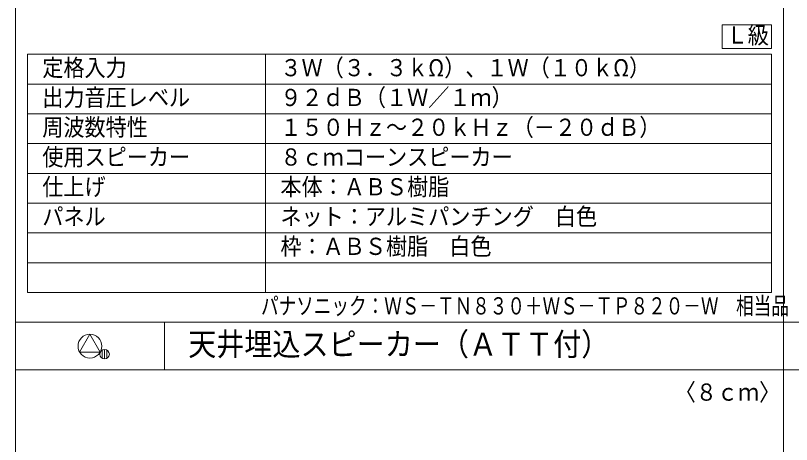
# Model space of a CAD drawing. Units: millimetres, scale not verified. Extents: x -811 to 811, y -280 to 280.
# Drawn here: x -410.6 to -280.3, y -139 to -66.9 of the extents above; entities that cross this region are included whole.
import ezdxf
from ezdxf.enums import TextEntityAlignment as Align

# ---------------------------------------------------------------- set-up
doc = ezdxf.new("R2010")
doc.units = ezdxf.units.MM
doc.header["$LTSCALE"] = 2
for name, color, linetype, lineweight in [('0-0_WAKU', 4, 'Continuous', 9), ('0-1_MOJI1', 7, 'Continuous', 9), ('0-5_WAKU-M', 7, 'Continuous', 9), ('0-6_(J)SP', 7, 'Continuous', 9)]:
    doc.layers.add(name, color=color, linetype=linetype, lineweight=lineweight)
doc.layers.add('0-3_相当品', color=4, linetype='Continuous')
doc.styles.add('ＭＳ ゴシック', font='')
doc.styles.get('ＭＳ ゴシック').set_extended_font_data('MS Gothic')

msp = doc.modelspace()

# ---------------------------------------------------------------- linework, layer by layer
at = {"layer": '0-0_WAKU', "color": 3}
for p, q in [((-408.595, -113.464), (-408.595, -73.464)), ((-408.595, -73.464), (-283.595, -73.464)), ((-368.595, -113.464), (-368.595, -73.464)), ((-283.595, -113.464), (-283.595, -73.464)), ((-408.595, -113.464), (-283.595, -113.464))]:
    msp.add_line(p, q, dxfattribs=at)
at = {"layer": '0-0_WAKU'}
for p, q in [((-283.595, -78.464), (-408.595, -78.464)), ((-283.595, -83.464), (-408.595, -83.464)), ((-283.595, -88.464), (-408.595, -88.464)), ((-408.595, -93.464), (-283.595, -93.464)), ((-408.595, -98.464), (-283.595, -98.464)), ((-408.595, -103.464), (-283.595, -103.464)), ((-408.595, -108.464), (-283.595, -108.464))]:
    msp.add_line(p, q, dxfattribs=at)
at = {"layer": '0-1_MOJI1'}
msp.add_lwpolyline([(-291.916, -68.497), (-283.595, -68.497), (-283.595, -72.464), (-291.916, -72.464)], close=True, dxfattribs=at)
at = {"layer": '0-5_WAKU-M'}
for p, q in [((-410.595, 241.536), (-410.595, -238.464)), ((-281.595, 241.536), (-281.595, -238.464)), ((-410.595, -118.464), (-23.595, -118.464)), ((-385.595, -118.464), (-385.595, -126.464)), ((-410.595, -126.464), (-23.595, -126.464))]:
    msp.add_line(p, q, dxfattribs=at)
at = {"layer": '0-6_(J)SP'}
for p, q in [((-396.034, -124.514), (-396.034, -123.129)), ((-395.634, -124.621), (-395.634, -123.021)), ((-395.234, -124.514), (-395.234, -123.128)), ((-394.834, -123.839), (-394.834, -123.804))]:
    msp.add_line(p, q, dxfattribs=at)
msp.add_lwpolyline([(-398.095, -120.464), (-399.827, -123.464), (-396.363, -123.464)], close=True, dxfattribs=at)
for centre, radius in [((-398.095, -122.464), 2), ((-395.634, -123.821), 0.8)]:
    msp.add_circle(centre, radius, dxfattribs=at)

# ---------------------------------------------------------------- texts
at = {"layer": '0-1_MOJI1', "style": 'ＭＳ ゴシック', "width": 0.9}
for s, height, p in [('Ｌ級', 2.889, (-291.155, -72.535)), ('定格入力', 2.889, (-406.095, -78.019)), ('３Ｗ（３．３ｋΩ）、１Ｗ（１０ｋΩ）', 2.889, (-366.095, -78.019)), ('出力音圧レベル', 2.889, (-406.095, -83.019)), ('９２ｄＢ（１Ｗ／１ｍ）', 2.889, (-366.095, -83.019)), ('周波数特性', 2.889, (-406.095, -88.019)), ('１５０Ｈｚ～２０ｋＨｚ（－２０ｄＢ）', 2.889, (-366.095, -88.019)), ('使用スピーカー', 2.889, (-406.095, -93.019)), ('８ｃｍコーンスピーカー', 2.889, (-366.095, -93.019)), ('本体：ＡＢＳ樹脂', 2.889, (-366.095, -98.019)), ('仕上げ', 2.889, (-406.095, -98.019)), ('パネル', 2.889, (-406.095, -103.019)), ('ネット：アルミパンチング\u3000白色', 2.889, (-366.095, -103.019)), ('枠：ＡＢＳ樹脂\u3000白色', 2.889, (-366.095, -108.019)), ('天井埋込スピーカー（ＡＴＴ付）', 3.842, (-381.595, -125.204)), ('〈８ｃｍ〉', 2.889, (-299.872, -132.499))]:
    msp.add_text(s, height=height, dxfattribs=at).set_placement(p, align=Align.BOTTOM_LEFT)
at = {"layer": '0-3_相当品', "style": 'ＭＳ ゴシック', "width": 0.75}
msp.add_text('パナソニック：ＷＳ－ＴＮ８３０＋ＷＳ－ＴＰ８２０－Ｗ\u3000相当品', height=2.889, dxfattribs=at).set_placement((-369.355, -118.019), align=Align.BOTTOM_LEFT)

doc.saveas('drawing.dxf')
